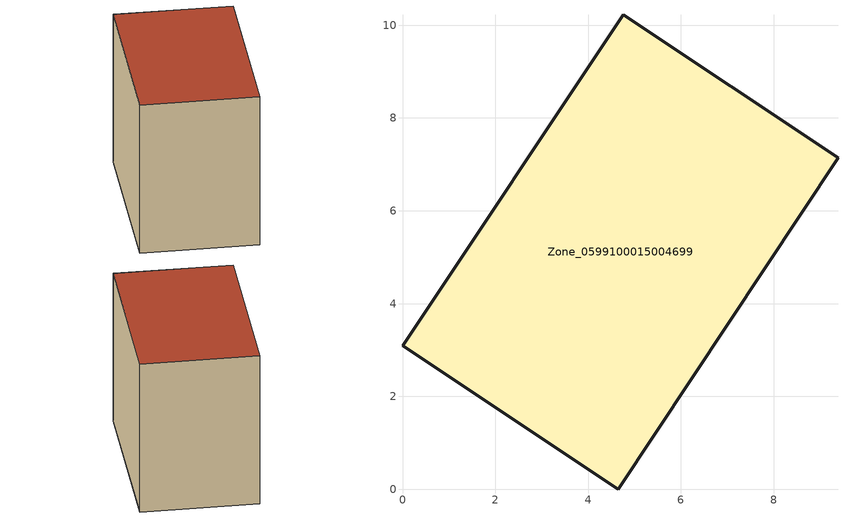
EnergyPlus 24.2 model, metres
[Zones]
Zone_0599100015004699
 floor ground (C_G): 4.64,0 0,3.09 4.75,10.22 9.38,7.14 z0.81
 wall outside (C_F): 0,3.09 4.64,0 9.38,7.14 4.75,10.22 0,3.09 z0.81:8.6
 roof outside (C_R): 9.38,7.14 4.75,10.22 0,3.09 4.64,0 z8.6
[BUILDING]
Pand.0599100015004699: North Axis=0; Terrain=City; Loads Convergence Tolerance Value=0.04; Temperature Convergence Tolerance Value=0.4; Solar Distribution=FullExterior; Maximum Number of Warmup Days=25; Minimum Number of Warmup Days=1
[Site:Location]
Rotterdam.The.Hague.AP_ZH_NLD Design_Conditions: Latitude=51.96; Longitude=4.45; Time Zone=1; Elevation=-4.5
[SITE:GROUNDTEMPERATURE:BUILDINGSURFACE]
18, 18, 18, 18, 18, 18, 18, 18, 18, 18, 18, 18
[MATERIAL] Thermal Absorptance=0.9; Solar Absorptance=0.7; Visible Absorptance=0.7
Name | Roughness | Thickness | Conductivity | Density | Specific Heat
G.TI.1975-1991 | MediumSmooth | 0.15 | 0.288461 | 540 | 1210
F.TI.1975-1991 | Rough | 0.3 | 0.230769 | 1920 | 840
R.TI.1975-1991 | MediumRough | 0.2 | 0.153846 | 1500 | 1000
[CONSTRUCTION]
C_G: G.TI.1975-1991
C_F: F.TI.1975-1991
C_R: R.TI.1975-1991
[ZONE]
Zone_0599100015004699: Type=1; Multiplier=1; Ceiling Height=Autocalculate; Volume=Autocalculate; Floor Area=autocalculate; Part of Total Floor Area=Yes
[ZONEINFILTRATION:DESIGNFLOWRATE]
Infil_Zone_0599100015004699: Zone or ZoneList or Space or SpaceList=Zone_0599100015004699; Schedule=AlwaysOn; Design Flow Rate Calculation Method=Flow/Area; Flow Rate per Floor Area=0.003; Constant Term Coefficient=1; Temperature Term Coefficient=0; Velocity Term Coefficient=0; Velocity Squared Term Coefficient=0
[HVACTEMPLATE:ZONE:IDEALLOADSAIRSYSTEM]
Zone_0599100015004699: Maximum Heating Supply Air Temperature=50; Minimum Cooling Supply Air Temperature=13; Maximum Heating Supply Air Humidity Ratio=0.0156; Minimum Cooling Supply Air Humidity Ratio=0.0077; Heating Limit=NoLimit; Cooling Limit=NoLimit; Dehumidification Control Type=ConstantSensibleHeatRatio; Cooling Sensible Heat Ratio=0.7; Dehumidification Setpoint=60; Humidification Control Type=None; Humidification Setpoint=30; Outdoor Air Method=None; Outdoor Air Flow Rate per Person=0.00944; Outdoor Air Flow Rate per Zone Floor Area=0; Outdoor Air Flow Rate per Zone=0; Demand Controlled Ventilation Type=None; Outdoor Air Economizer Type=NoEconomizer; Heat Recovery Type=None; Sensible Heat Recovery Effectiveness=0.7; Latent Heat Recovery Effectiveness=0.65
[ZONECONTROL:THERMOSTAT]
ThermostatControl_Zone_0599100015004699: Zone or ZoneList=Zone_0599100015004699; Control Type Schedule=DualSetpointControlType; Control 1=Thermostat_Zone_0599100015004699; Temperature Difference Between Cutout And Setpoint=0
[THERMOSTATSETPOINT:DUALSETPOINT]
Thermostat_Zone_0599100015004699: Heating Setpoint Temperature Schedule=HeatingSetpoint_Zone_0599100015004699; Cooling Setpoint Temperature Schedule=CoolingSetpoint_Zone_0599100015004699
[SCHEDULE:COMPACT]
HeatingSetpoint_Zone_0599100015004699: Through: 12/31, For: AllDays, Until: 24:00, 21
CoolingSetpoint_Zone_0599100015004699: Through: 12/31, For: AllDays, Until: 24:00, 24
DualSetpointControlType: Through: 12/31, For: AllDays, Until: 24:00, 4
AlwaysOn: Through: 12/31, For: AllDays, Until: 24:00, 1
